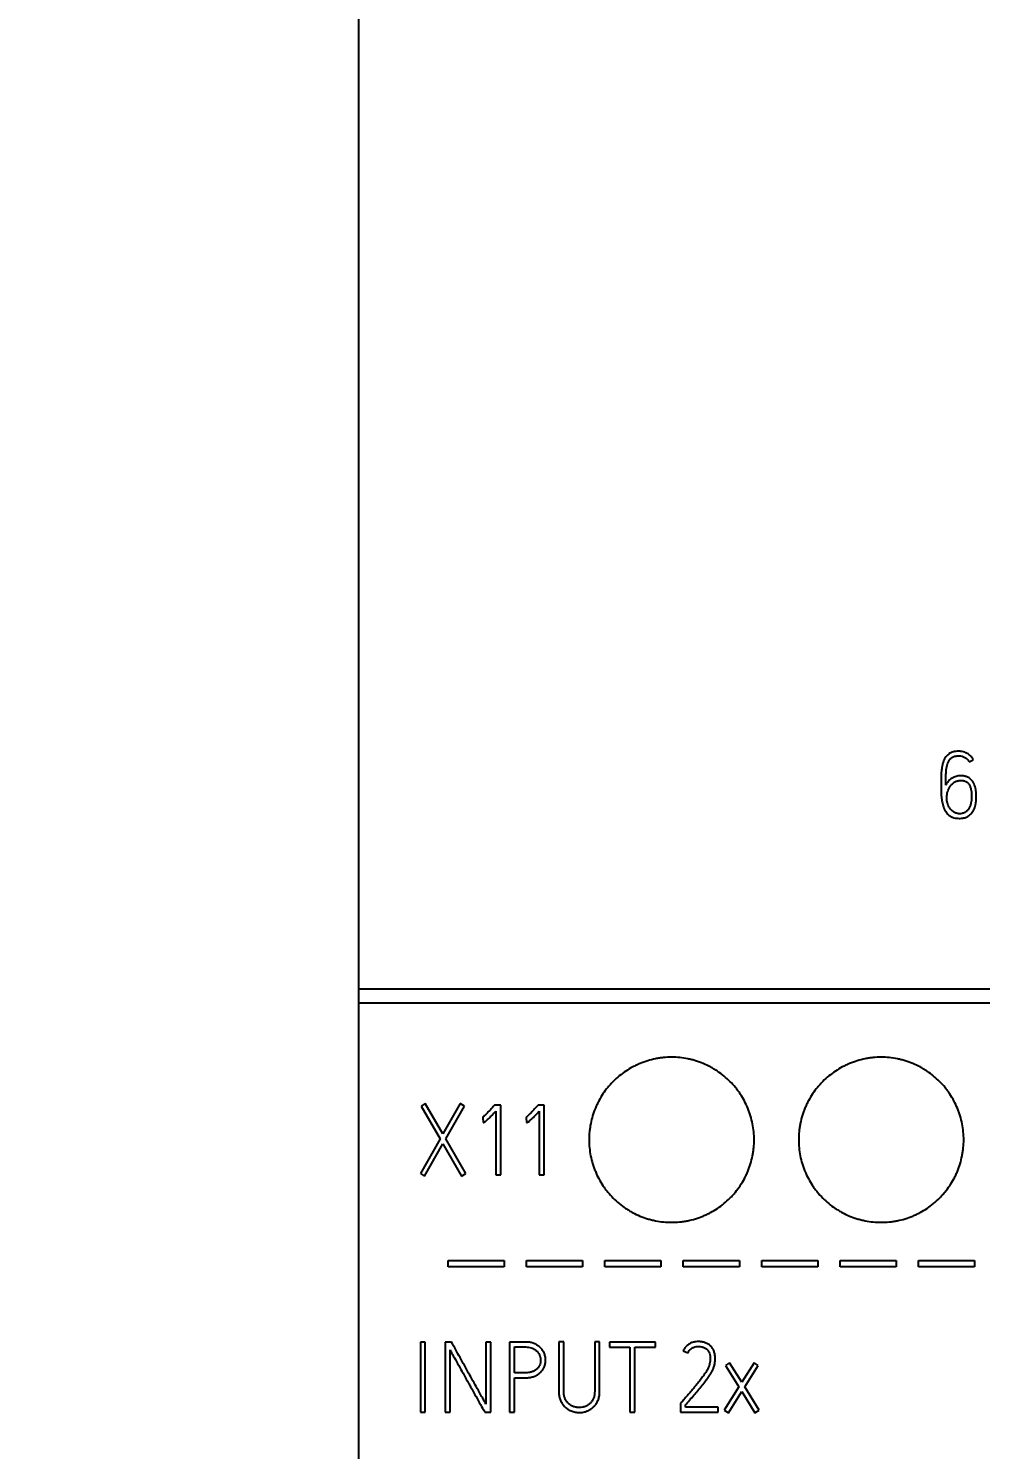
# Model space of a CAD drawing. Extents: x 0 to 420, y 0 to 297.
# Drawn here: x 99.53 to 122.61, y 158.89 to 193.32 of the extents above; entities that cross this region are included whole.
import ezdxf

# ---------------------------------------------------------------- set-up
doc = ezdxf.new("R2010")
doc.units = 0
doc.header["$LTSCALE"] = 23.1
for name, color, linetype in [('10000_FRONT', 7, 'CONTINUOUS'), ('10100_DIM_FRONT', 7, 'CONTINUOUS'), ('10500_FRONT_LABELING', 7, 'CONTINUOUS')]:
    doc.layers.add(name, color=color, linetype=linetype)
doc.styles.get("Standard").update_dxf_attribs({"font": 'txt', "width": 0.8})
doc.dimstyles.new('DIMSTYLE_1', dxfattribs={"dimtxt": 3.5, "dimasz": 3.5, "dimexe": 0.18, "dimexo": 0.0625, "dimgap": 0.09, "dimtad": 1, "dimtxsty": 'STANDARD', "dimcen": 0.09, "dimazin": 3, "dimtp": 0.05, "dimtm": 0.05, "dimtfac": 1, "dimtofl": 0, "dimtmove": 0, "dimatfit": 3, "dimtolj": 1})

# ---------------------------------------------------------------- blocks, each defined once
blk = doc.blocks.new('*D0')
at = {"layer": '10100_DIM_FRONT', "linetype": 'CONTINUOUS'}
for p, q in [((107.530749, 192.195968), (107.530749, 134.211085)), ((143.030749, 192.195968), (143.030749, 134.211085)), ((107.530749, 136.211085), (125.280749, 136.211085)), ((143.030749, 136.211085), (125.280749, 136.211085))]:
    blk.add_line(p, q, dxfattribs=at)
for points in [[(111.030749, 136.711085), (107.530749, 136.211085), (111.030749, 135.711085)], [(139.530749, 135.711085), (143.030749, 136.211085), (139.530749, 136.711085)]]:
    blk.add_solid(points, dxfattribs=at)
at = {"layer": '10100_DIM_FRONT', "linetype": 'CONTINUOUS', "width": 0.678571}
blk.add_text('35,5', height=3.5, dxfattribs=at).set_placement((121.450091, 137.086085))
blk = doc.blocks.new('*D1')
at = {"layer": '10100_DIM_FRONT', "linetype": 'CONTINUOUS'}
for p, q in [((143.030749, 192.195968), (143.030749, 124.458443)), ((99.530757, 151.746968), (99.530757, 124.458443)), ((99.530757, 126.458443), (121.280753, 126.458443)), ((143.030749, 126.458443), (121.280753, 126.458443))]:
    blk.add_line(p, q, dxfattribs=at)
for points in [[(103.030757, 126.958443), (99.530757, 126.458443), (103.030757, 125.958443)], [(139.530749, 125.958443), (143.030749, 126.458443), (139.530749, 126.958443)]]:
    blk.add_solid(points, dxfattribs=at)
at = {"layer": '10100_DIM_FRONT', "linetype": 'CONTINUOUS', "width": 0.696429}
blk.add_text('43,5', height=3.5, dxfattribs=at).set_placement((117.247464, 127.333443))

msp = doc.modelspace()

# ---------------------------------------------------------------- linework, layer by layer
at = {"layer": '10000_FRONT', "color": 7, "linetype": 'CONTINUOUS'}
for p, q in [((107.531, 237.197), (107.531, 147.197)), ((107.531, 170.05), (143.031, 170.05)), ((107.531, 169.716), (143.031, 169.716)), ((109.702, 163.315), (109.702, 163.475)), ((109.702, 163.475), (111.06, 163.475)), ((111.06, 163.315), (109.702, 163.315)), ((111.06, 163.475), (111.06, 163.315)), ((111.603, 163.315), (111.603, 163.475)), ((111.603, 163.475), (112.961, 163.475)), ((112.961, 163.315), (111.603, 163.315)), ((112.961, 163.475), (112.961, 163.315)), ((113.503, 163.315), (113.503, 163.475)), ((113.503, 163.475), (114.862, 163.475)), ((114.862, 163.315), (113.503, 163.315)), ((114.862, 163.475), (114.862, 163.315)), ((115.404, 163.315), (115.404, 163.475)), ((115.404, 163.475), (116.763, 163.475)), ((116.763, 163.315), (115.404, 163.315)), ((116.763, 163.475), (116.763, 163.315)), ((117.305, 163.315), (117.305, 163.475)), ((117.305, 163.475), (118.663, 163.475)), ((118.663, 163.315), (117.305, 163.315)), ((118.663, 163.475), (118.663, 163.315)), ((119.206, 163.315), (119.206, 163.475)), ((119.206, 163.475), (120.564, 163.475)), ((120.564, 163.315), (119.206, 163.315)), ((120.564, 163.475), (120.564, 163.315)), ((121.106, 163.315), (121.106, 163.475)), ((121.106, 163.475), (122.465, 163.475)), ((122.465, 163.315), (121.106, 163.315)), ((122.465, 163.475), (122.465, 163.315))]:
    msp.add_line(p, q, dxfattribs=at)
for points, knots in [([(117.121, 166.397), (117.121, 166.463), (117.117, 166.528), (117.105, 166.658), (117.095, 166.722), (117.07, 166.85), (117.054, 166.913), (117.026, 167.007), (117.015, 167.039), (116.993, 167.101), (116.981, 167.131), (116.944, 167.222), (116.888, 167.34), (116.821, 167.452), (116.767, 167.533), (116.748, 167.56), (116.709, 167.613), (116.689, 167.639), (116.626, 167.715), (116.582, 167.764), (116.444, 167.902), (116.343, 167.985), (116.207, 168.077), (116.179, 168.094), (116.122, 168.128), (116.094, 168.145), (116.007, 168.191), (115.948, 168.219), (115.828, 168.269), (115.766, 168.291), (115.672, 168.32), (115.641, 168.328), (115.577, 168.345), (115.545, 168.352), (115.448, 168.371), (115.318, 168.39), (115.188, 168.397), (115.057, 168.397), (114.992, 168.394), (114.893, 168.384), (114.86, 168.38), (114.795, 168.371), (114.763, 168.365), (114.667, 168.346), (114.603, 168.33), (114.479, 168.292), (114.417, 168.27), (114.326, 168.233), (114.296, 168.219), (114.251, 168.198), (114.237, 168.191), (114.207, 168.176), (114.134, 168.138), (114.064, 168.096), (113.901, 167.987), (113.8, 167.905), (113.683, 167.788), (113.661, 167.764), (113.617, 167.716), (113.595, 167.691), (113.533, 167.615), (113.494, 167.563), (113.422, 167.454), (113.388, 167.399), (113.342, 167.312), (113.327, 167.282), (113.299, 167.223), (113.286, 167.193), (113.248, 167.102), (113.204, 166.979), (113.172, 166.853), (113.153, 166.757), (113.148, 166.725), (113.138, 166.66), (113.134, 166.627), (113.124, 166.529), (113.121, 166.463), (113.121, 166.397)], [0, 0, 0, 0, 0.03125, 0.03125, 0.0625, 0.0625, 0.09375, 0.09375, 0.109375, 0.109375, 0.125, 0.125, 0.15625, 0.1875, 0.1875, 0.203125, 0.203125, 0.21875, 0.21875, 0.25, 0.25, 0.3125, 0.3125, 0.328125, 0.328125, 0.34375, 0.34375, 0.375, 0.375, 0.40625, 0.40625, 0.421875, 0.421875, 0.4375, 0.4375, 0.46875, 0.5, 0.5, 0.53125, 0.53125, 0.546875, 0.546875, 0.5625, 0.5625, 0.59375, 0.59375, 0.625, 0.625, 0.640625, 0.640625, 0.648438, 0.648438, 0.65625, 0.6875, 0.6875, 0.75, 0.75, 0.765625, 0.765625, 0.78125, 0.78125, 0.8125, 0.8125, 0.84375, 0.84375, 0.859375, 0.859375, 0.875, 0.875, 0.90625, 0.9375, 0.9375, 0.953125, 0.953125, 0.96875, 0.96875, 1, 1, 1, 1]), ([(122.201, 166.397), (122.201, 166.463), (122.197, 166.528), (122.185, 166.658), (122.175, 166.722), (122.15, 166.85), (122.134, 166.913), (122.106, 167.007), (122.095, 167.039), (122.073, 167.101), (122.061, 167.131), (122.024, 167.222), (121.968, 167.34), (121.901, 167.452), (121.847, 167.533), (121.828, 167.56), (121.789, 167.613), (121.769, 167.639), (121.706, 167.715), (121.662, 167.764), (121.524, 167.902), (121.423, 167.985), (121.287, 168.077), (121.259, 168.094), (121.202, 168.128), (121.174, 168.145), (121.087, 168.191), (121.028, 168.219), (120.908, 168.269), (120.846, 168.291), (120.752, 168.32), (120.721, 168.328), (120.657, 168.345), (120.625, 168.352), (120.528, 168.371), (120.398, 168.39), (120.268, 168.397), (120.137, 168.397), (120.072, 168.394), (119.973, 168.384), (119.94, 168.38), (119.875, 168.371), (119.843, 168.365), (119.747, 168.346), (119.683, 168.33), (119.559, 168.292), (119.497, 168.27), (119.406, 168.233), (119.376, 168.219), (119.331, 168.198), (119.317, 168.191), (119.287, 168.176), (119.214, 168.138), (119.144, 168.096), (118.981, 167.987), (118.88, 167.905), (118.763, 167.788), (118.741, 167.764), (118.697, 167.716), (118.675, 167.691), (118.613, 167.615), (118.574, 167.563), (118.502, 167.454), (118.468, 167.399), (118.422, 167.312), (118.407, 167.282), (118.379, 167.223), (118.366, 167.193), (118.328, 167.102), (118.284, 166.979), (118.252, 166.853), (118.233, 166.757), (118.228, 166.725), (118.218, 166.66), (118.214, 166.627), (118.204, 166.529), (118.201, 166.463), (118.201, 166.397)], [0, 0, 0, 0, 0.03125, 0.03125, 0.0625, 0.0625, 0.09375, 0.09375, 0.109375, 0.109375, 0.125, 0.125, 0.15625, 0.1875, 0.1875, 0.203125, 0.203125, 0.21875, 0.21875, 0.25, 0.25, 0.3125, 0.3125, 0.328125, 0.328125, 0.34375, 0.34375, 0.375, 0.375, 0.40625, 0.40625, 0.421875, 0.421875, 0.4375, 0.4375, 0.46875, 0.5, 0.5, 0.53125, 0.53125, 0.546875, 0.546875, 0.5625, 0.5625, 0.59375, 0.59375, 0.625, 0.625, 0.640625, 0.640625, 0.648438, 0.648438, 0.65625, 0.6875, 0.6875, 0.75, 0.75, 0.765625, 0.765625, 0.78125, 0.78125, 0.8125, 0.8125, 0.84375, 0.84375, 0.859375, 0.859375, 0.875, 0.875, 0.90625, 0.9375, 0.9375, 0.953125, 0.953125, 0.96875, 0.96875, 1, 1, 1, 1]), ([(113.121, 166.397), (113.121, 166.331), (113.124, 166.266), (113.137, 166.136), (113.146, 166.072), (113.172, 165.944), (113.187, 165.881), (113.216, 165.787), (113.226, 165.755), (113.248, 165.693), (113.26, 165.663), (113.298, 165.572), (113.353, 165.454), (113.42, 165.342), (113.475, 165.261), (113.493, 165.234), (113.532, 165.181), (113.553, 165.155), (113.615, 165.079), (113.659, 165.03), (113.797, 164.892), (113.898, 164.809), (114.021, 164.726), (114.035, 164.717), (114.063, 164.7), (114.077, 164.691), (114.119, 164.666), (114.148, 164.649), (114.234, 164.603), (114.293, 164.575), (114.414, 164.525), (114.475, 164.503), (114.569, 164.474), (114.601, 164.466), (114.664, 164.449), (114.697, 164.442), (114.794, 164.423), (114.923, 164.404), (115.054, 164.397), (115.184, 164.397), (115.25, 164.4), (115.348, 164.41), (115.381, 164.414), (115.446, 164.423), (115.479, 164.429), (115.575, 164.448), (115.638, 164.464), (115.763, 164.502), (115.825, 164.524), (115.915, 164.561), (115.945, 164.575), (115.99, 164.596), (116.005, 164.603), (116.035, 164.618), (116.108, 164.656), (116.178, 164.698), (116.34, 164.807), (116.441, 164.889), (116.558, 165.006), (116.581, 165.03), (116.625, 165.078), (116.646, 165.103), (116.708, 165.179), (116.747, 165.231), (116.82, 165.339), (116.853, 165.395), (116.9, 165.482), (116.914, 165.511), (116.943, 165.571), (116.956, 165.601), (116.994, 165.692), (117.037, 165.815), (117.069, 165.941), (117.088, 166.037), (117.094, 166.069), (117.104, 166.134), (117.108, 166.167), (117.118, 166.265), (117.121, 166.331), (117.121, 166.397)], [0, 0, 0, 0, 0.03125, 0.03125, 0.0625, 0.0625, 0.09375, 0.09375, 0.109375, 0.109375, 0.125, 0.125, 0.15625, 0.1875, 0.1875, 0.203125, 0.203125, 0.21875, 0.21875, 0.25, 0.25, 0.3125, 0.3125, 0.320312, 0.320312, 0.328125, 0.328125, 0.34375, 0.34375, 0.375, 0.375, 0.40625, 0.40625, 0.421875, 0.421875, 0.4375, 0.4375, 0.46875, 0.5, 0.5, 0.53125, 0.53125, 0.546875, 0.546875, 0.5625, 0.5625, 0.59375, 0.59375, 0.625, 0.625, 0.640625, 0.640625, 0.648438, 0.648438, 0.65625, 0.6875, 0.6875, 0.75, 0.75, 0.765625, 0.765625, 0.78125, 0.78125, 0.8125, 0.8125, 0.84375, 0.84375, 0.859375, 0.859375, 0.875, 0.875, 0.90625, 0.9375, 0.9375, 0.953125, 0.953125, 0.96875, 0.96875, 1, 1, 1, 1]), ([(118.201, 166.397), (118.201, 166.331), (118.204, 166.266), (118.217, 166.136), (118.226, 166.072), (118.252, 165.944), (118.267, 165.881), (118.296, 165.787), (118.306, 165.755), (118.328, 165.693), (118.34, 165.663), (118.378, 165.572), (118.433, 165.454), (118.5, 165.342), (118.555, 165.261), (118.573, 165.234), (118.612, 165.181), (118.633, 165.155), (118.695, 165.079), (118.739, 165.03), (118.877, 164.892), (118.978, 164.809), (119.101, 164.726), (119.115, 164.717), (119.143, 164.7), (119.157, 164.691), (119.199, 164.666), (119.228, 164.649), (119.314, 164.603), (119.373, 164.575), (119.494, 164.525), (119.555, 164.503), (119.649, 164.474), (119.681, 164.466), (119.744, 164.449), (119.777, 164.442), (119.874, 164.423), (120.003, 164.404), (120.134, 164.397), (120.264, 164.397), (120.33, 164.4), (120.428, 164.41), (120.461, 164.414), (120.526, 164.423), (120.559, 164.429), (120.655, 164.448), (120.718, 164.464), (120.843, 164.502), (120.905, 164.524), (120.995, 164.561), (121.025, 164.575), (121.07, 164.596), (121.085, 164.603), (121.115, 164.618), (121.188, 164.656), (121.258, 164.698), (121.42, 164.807), (121.521, 164.889), (121.638, 165.006), (121.661, 165.03), (121.705, 165.078), (121.726, 165.103), (121.788, 165.179), (121.827, 165.231), (121.9, 165.339), (121.933, 165.395), (121.98, 165.482), (121.994, 165.511), (122.023, 165.571), (122.036, 165.601), (122.074, 165.692), (122.117, 165.815), (122.149, 165.941), (122.168, 166.037), (122.174, 166.069), (122.184, 166.134), (122.188, 166.167), (122.198, 166.265), (122.201, 166.331), (122.201, 166.397)], [0, 0, 0, 0, 0.03125, 0.03125, 0.0625, 0.0625, 0.09375, 0.09375, 0.109375, 0.109375, 0.125, 0.125, 0.15625, 0.1875, 0.1875, 0.203125, 0.203125, 0.21875, 0.21875, 0.25, 0.25, 0.3125, 0.3125, 0.320312, 0.320312, 0.328125, 0.328125, 0.34375, 0.34375, 0.375, 0.375, 0.40625, 0.40625, 0.421875, 0.421875, 0.4375, 0.4375, 0.46875, 0.5, 0.5, 0.53125, 0.53125, 0.546875, 0.546875, 0.5625, 0.5625, 0.59375, 0.59375, 0.625, 0.625, 0.640625, 0.640625, 0.648438, 0.648438, 0.65625, 0.6875, 0.6875, 0.75, 0.75, 0.765625, 0.765625, 0.78125, 0.78125, 0.8125, 0.8125, 0.84375, 0.84375, 0.859375, 0.859375, 0.875, 0.875, 0.90625, 0.9375, 0.9375, 0.953125, 0.953125, 0.96875, 0.96875, 1, 1, 1, 1])]:
    msp.add_open_spline(points, degree=3, knots=knots, dxfattribs=at)
at = {"layer": '10500_FRONT_LABELING', "color": 7, "linetype": 'CONTINUOUS'}
for p, q in [((122.331, 175.553), (122.434, 175.606)), ((122.134, 175.216), (122.094, 175.213)), ((122.103, 175.1), (122.139, 175.102)), ((109.151, 167.273), (109.05, 167.214)), ((109.05, 167.214), (109.509, 166.419)), ((109.575, 166.537), (109.151, 167.273)), ((109.993, 167.273), (109.575, 166.537)), ((109.646, 166.417), (110.099, 167.214)), ((110.099, 167.214), (109.993, 167.273)), ((110.83, 167.238), (110.813, 167.219)), ((110.978, 167.238), (110.83, 167.238)), ((110.86, 167.091), (110.86, 165.545)), ((110.978, 165.545), (110.978, 167.238)), ((111.884, 167.238), (111.867, 167.219)), ((112.032, 167.238), (111.884, 167.238)), ((111.914, 167.091), (111.914, 165.545)), ((112.032, 165.545), (112.032, 167.238)), ((110.53, 166.933), (110.544, 166.938)), ((110.544, 166.938), (110.552, 166.818)), ((111.584, 166.933), (111.598, 166.938)), ((111.598, 166.938), (111.606, 166.818)), ((109.509, 166.419), (109.031, 165.578)), ((110.134, 165.578), (109.646, 166.417)), ((109.135, 165.519), (109.578, 166.299)), ((109.578, 166.299), (110.03, 165.519)), ((109.031, 165.578), (109.135, 165.519)), ((110.03, 165.519), (110.134, 165.578)), ((110.86, 165.545), (110.978, 165.545)), ((111.914, 165.545), (112.032, 165.545)), ((109.031, 161.492), (109.031, 159.797)), ((109.149, 161.492), (109.031, 161.492)), ((109.149, 159.797), (109.149, 161.492)), ((109.631, 161.497), (109.631, 159.797)), ((109.785, 161.497), (109.631, 161.497)), ((110.62, 161.497), (110.62, 159.993)), ((110.741, 161.497), (110.62, 161.497)), ((110.741, 159.797), (110.741, 161.497)), ((111.192, 161.497), (111.192, 159.797)), ((111.585, 161.497), (111.192, 161.497)), ((112.387, 161.499), (112.387, 160.302)), ((112.507, 161.499), (112.387, 161.499)), ((112.507, 160.302), (112.507, 161.499)), ((113.257, 161.499), (113.257, 160.302)), ((113.377, 161.499), (113.257, 161.499)), ((113.377, 160.302), (113.377, 161.499)), ((113.619, 161.495), (113.619, 161.374)), ((114.733, 161.495), (113.619, 161.495)), ((114.733, 161.374), (114.733, 161.495)), ((109.75, 159.797), (109.75, 161.306)), ((111.313, 160.752), (111.313, 161.377)), ((111.313, 161.377), (111.585, 161.377)), ((113.619, 161.374), (114.106, 161.374)), ((114.106, 161.374), (114.106, 159.797)), ((114.226, 159.797), (114.226, 161.374)), ((114.226, 161.374), (114.733, 161.374)), ((115.404, 161.287), (115.511, 161.233)), ((116.528, 160.995), (116.426, 160.931)), ((116.426, 160.931), (116.752, 160.41)), ((116.823, 160.521), (116.528, 160.995)), ((117.121, 160.99), (116.823, 160.521)), ((116.892, 160.41), (117.22, 160.926)), ((117.22, 160.926), (117.121, 160.99)), ((111.585, 160.752), (111.313, 160.752)), ((111.313, 159.797), (111.313, 160.632)), ((111.313, 160.632), (111.585, 160.632)), ((116.752, 160.41), (116.397, 159.849)), ((116.499, 159.785), (116.821, 160.297)), ((116.821, 160.297), (117.142, 159.78)), ((117.244, 159.842), (116.892, 160.41)), ((109.031, 159.797), (109.149, 159.797)), ((109.631, 159.797), (109.75, 159.797)), ((110.592, 159.797), (110.741, 159.797)), ((111.192, 159.797), (111.313, 159.797)), ((114.106, 159.797), (114.226, 159.797)), ((115.355, 160.03), (115.34, 160.014)), ((115.34, 160.014), (115.34, 159.797)), ((115.34, 159.797), (116.248, 159.797)), ((115.459, 159.915), (115.459, 159.971)), ((116.248, 159.915), (115.459, 159.915)), ((116.248, 159.797), (116.248, 159.915)), ((116.397, 159.849), (116.499, 159.785)), ((117.142, 159.78), (117.244, 159.842))]:
    msp.add_line(p, q, dxfattribs=at)
for points, knots in [([(122.434, 175.606), (122.425, 175.625), (122.414, 175.642), (122.389, 175.675), (122.375, 175.691), (122.344, 175.72), (122.328, 175.733), (122.293, 175.755), (122.275, 175.765), (122.217, 175.791), (122.177, 175.802), (122.114, 175.809), (122.094, 175.81), (122.052, 175.81), (122.031, 175.809), (122, 175.806), (121.99, 175.804), (121.97, 175.801), (121.959, 175.798), (121.929, 175.79), (121.909, 175.783), (121.881, 175.77), (121.872, 175.765), (121.854, 175.755), (121.845, 175.749), (121.82, 175.73), (121.804, 175.717), (121.776, 175.686), (121.763, 175.669), (121.74, 175.634), (121.73, 175.616), (121.717, 175.588), (121.713, 175.578), (121.706, 175.559), (121.703, 175.549), (121.693, 175.519), (121.688, 175.499), (121.679, 175.458), (121.675, 175.438), (121.668, 175.397), (121.666, 175.377), (121.659, 175.315), (121.656, 175.274), (121.653, 175.191), (121.652, 175.15), (121.651, 175.067), (121.651, 175.025), (121.651, 174.942), (121.651, 174.901), (121.652, 174.839), (121.653, 174.818), (121.655, 174.777), (121.656, 174.756), (121.659, 174.715), (121.661, 174.694), (121.666, 174.653), (121.668, 174.632), (121.675, 174.591), (121.679, 174.571), (121.689, 174.53), (121.694, 174.51), (121.706, 174.469), (121.713, 174.45), (121.729, 174.411), (121.738, 174.392), (121.759, 174.356), (121.77, 174.338), (121.79, 174.313), (121.797, 174.306), (121.811, 174.29), (121.819, 174.283), (121.842, 174.262), (121.859, 174.25), (121.886, 174.233), (121.895, 174.228), (121.914, 174.219), (121.923, 174.214), (121.953, 174.203), (121.973, 174.197), (122.004, 174.191), (122.014, 174.189), (122.035, 174.187), (122.046, 174.186), (122.077, 174.184), (122.098, 174.183), (122.14, 174.185), (122.16, 174.187), (122.191, 174.192), (122.202, 174.194), (122.222, 174.199), (122.232, 174.202), (122.262, 174.212), (122.282, 174.221), (122.319, 174.241), (122.336, 174.253), (122.369, 174.28), (122.384, 174.294), (122.404, 174.319), (122.41, 174.327), (122.422, 174.344), (122.428, 174.353), (122.444, 174.381), (122.453, 174.4), (122.468, 174.439), (122.475, 174.459), (122.485, 174.5), (122.489, 174.52), (122.5, 174.582), (122.504, 174.623), (122.506, 174.686), (122.506, 174.707), (122.506, 174.749), (122.505, 174.77), (122.501, 174.833), (122.495, 174.874), (122.482, 174.935), (122.476, 174.955), (122.462, 174.996), (122.454, 175.015), (122.439, 175.043), (122.434, 175.052), (122.423, 175.07), (122.417, 175.079), (122.398, 175.105), (122.384, 175.12), (122.361, 175.141), (122.352, 175.148), (122.335, 175.161), (122.326, 175.166), (122.299, 175.182), (122.28, 175.191), (122.249, 175.2), (122.239, 175.203), (122.218, 175.208), (122.208, 175.21), (122.177, 175.215), (122.156, 175.217), (122.134, 175.216)], [0, 0, 0, 0, 0.015625, 0.015625, 0.03125, 0.03125, 0.046875, 0.046875, 0.0625, 0.0625, 0.09375, 0.09375, 0.109375, 0.109375, 0.125, 0.125, 0.132812, 0.132812, 0.140625, 0.140625, 0.15625, 0.15625, 0.164062, 0.164062, 0.171875, 0.171875, 0.1875, 0.1875, 0.203125, 0.203125, 0.21875, 0.21875, 0.226562, 0.226562, 0.234375, 0.234375, 0.25, 0.25, 0.265625, 0.265625, 0.28125, 0.28125, 0.3125, 0.3125, 0.34375, 0.34375, 0.375, 0.375, 0.40625, 0.40625, 0.421875, 0.421875, 0.4375, 0.4375, 0.453125, 0.453125, 0.46875, 0.46875, 0.484375, 0.484375, 0.5, 0.5, 0.515625, 0.515625, 0.53125, 0.53125, 0.546875, 0.546875, 0.554688, 0.554688, 0.5625, 0.5625, 0.578125, 0.578125, 0.585938, 0.585938, 0.59375, 0.59375, 0.609375, 0.609375, 0.617188, 0.617188, 0.625, 0.625, 0.640625, 0.640625, 0.65625, 0.65625, 0.664062, 0.664062, 0.671875, 0.671875, 0.6875, 0.6875, 0.703125, 0.703125, 0.71875, 0.71875, 0.726562, 0.726562, 0.734375, 0.734375, 0.75, 0.75, 0.765625, 0.765625, 0.78125, 0.78125, 0.8125, 0.8125, 0.828125, 0.828125, 0.84375, 0.84375, 0.875, 0.875, 0.890625, 0.890625, 0.90625, 0.90625, 0.914062, 0.914062, 0.921875, 0.921875, 0.9375, 0.9375, 0.945312, 0.945312, 0.953125, 0.953125, 0.96875, 0.96875, 0.976562, 0.976562, 0.984375, 0.984375, 1, 1, 1, 1]), ([(121.765, 174.991), (121.765, 175.041), (121.765, 175.09), (121.767, 175.164), (121.768, 175.188), (121.77, 175.238), (121.771, 175.262), (121.774, 175.311), (121.776, 175.336), (121.782, 175.385), (121.786, 175.41), (121.796, 175.458), (121.802, 175.481), (121.813, 175.516), (121.817, 175.528), (121.827, 175.551), (121.832, 175.562), (121.845, 175.584), (121.855, 175.599), (121.866, 175.614), (121.874, 175.623), (121.879, 175.628), (121.892, 175.641), (121.901, 175.649), (121.921, 175.663), (121.932, 175.669), (121.949, 175.677), (121.955, 175.68), (121.967, 175.684), (121.972, 175.686), (121.99, 175.691), (122.002, 175.693), (122.027, 175.697), (122.039, 175.698), (122.064, 175.699), (122.077, 175.7), (122.113, 175.698), (122.138, 175.695), (122.186, 175.682), (122.209, 175.673), (122.242, 175.654), (122.252, 175.647), (122.272, 175.632), (122.281, 175.623), (122.297, 175.605), (122.305, 175.595), (122.32, 175.575), (122.326, 175.564), (122.331, 175.553)], [0, 0, 0, 0, 0.125, 0.125, 0.1875, 0.1875, 0.25, 0.25, 0.3125, 0.3125, 0.375, 0.375, 0.4375, 0.4375, 0.46875, 0.46875, 0.5, 0.5, 0.53125, 0.546875, 0.546875, 0.5625, 0.5625, 0.59375, 0.59375, 0.625, 0.625, 0.640625, 0.640625, 0.65625, 0.65625, 0.6875, 0.6875, 0.71875, 0.71875, 0.75, 0.75, 0.8125, 0.8125, 0.875, 0.875, 0.90625, 0.90625, 0.9375, 0.9375, 0.96875, 0.96875, 1, 1, 1, 1]), ([(122.094, 175.213), (122.059, 175.211), (122.025, 175.205), (121.976, 175.188), (121.96, 175.181), (121.929, 175.166), (121.914, 175.157), (121.886, 175.137), (121.873, 175.126), (121.848, 175.102), (121.836, 175.089), (121.818, 175.07), (121.812, 175.064), (121.801, 175.05), (121.796, 175.044), (121.781, 175.022), (121.773, 175.007), (121.765, 174.991)], [0, 0, 0, 0, 0.25, 0.25, 0.375, 0.375, 0.5, 0.5, 0.625, 0.625, 0.75, 0.75, 0.8125, 0.8125, 0.875, 0.875, 1, 1, 1, 1]), ([(122.139, 175.102), (122.151, 175.103), (122.162, 175.103), (122.185, 175.1), (122.196, 175.097), (122.219, 175.092), (122.23, 175.088), (122.251, 175.08), (122.262, 175.074), (122.281, 175.062), (122.29, 175.054), (122.307, 175.038), (122.314, 175.03), (122.328, 175.011), (122.334, 175.001), (122.345, 174.981), (122.35, 174.97), (122.359, 174.949), (122.363, 174.938), (122.369, 174.916), (122.372, 174.905), (122.38, 174.871), (122.384, 174.848), (122.389, 174.803), (122.39, 174.78), (122.392, 174.745), (122.392, 174.734), (122.392, 174.711), (122.392, 174.699), (122.391, 174.665), (122.389, 174.642), (122.384, 174.596), (122.381, 174.573), (122.374, 174.54), (122.371, 174.528), (122.365, 174.506), (122.361, 174.495), (122.349, 174.463), (122.339, 174.442), (122.321, 174.412), (122.314, 174.402), (122.3, 174.384), (122.292, 174.376), (122.276, 174.359), (122.267, 174.351), (122.253, 174.341), (122.249, 174.337), (122.239, 174.331), (122.234, 174.328), (122.218, 174.32), (122.208, 174.315), (122.186, 174.308), (122.174, 174.305), (122.14, 174.298), (122.117, 174.296), (122.082, 174.297), (122.071, 174.298), (122.047, 174.301), (122.036, 174.304), (122.014, 174.31), (122.003, 174.315), (121.982, 174.325), (121.972, 174.331), (121.952, 174.343), (121.943, 174.35), (121.925, 174.365), (121.916, 174.372), (121.899, 174.389), (121.891, 174.397), (121.876, 174.415), (121.869, 174.424), (121.856, 174.443), (121.85, 174.453), (121.839, 174.473), (121.833, 174.484), (121.819, 174.516), (121.811, 174.538), (121.802, 174.571), (121.8, 174.583), (121.796, 174.606), (121.794, 174.617), (121.791, 174.652), (121.792, 174.675), (121.794, 174.721), (121.795, 174.744), (121.8, 174.778), (121.802, 174.79), (121.806, 174.813), (121.809, 174.824), (121.819, 174.857), (121.827, 174.879), (121.842, 174.91), (121.848, 174.92), (121.86, 174.94), (121.867, 174.949), (121.88, 174.968), (121.887, 174.977), (121.902, 174.995), (121.909, 175.004), (121.925, 175.021), (121.934, 175.029), (121.951, 175.044), (121.961, 175.051), (121.99, 175.071), (122.011, 175.081), (122.045, 175.091), (122.056, 175.094), (122.08, 175.098), (122.091, 175.099), (122.103, 175.1)], [0, 0, 0, 0, 0.015625, 0.015625, 0.03125, 0.03125, 0.046875, 0.046875, 0.0625, 0.0625, 0.078125, 0.078125, 0.09375, 0.09375, 0.109375, 0.109375, 0.125, 0.125, 0.140625, 0.140625, 0.15625, 0.15625, 0.1875, 0.1875, 0.21875, 0.21875, 0.234375, 0.234375, 0.25, 0.25, 0.28125, 0.28125, 0.3125, 0.3125, 0.328125, 0.328125, 0.34375, 0.34375, 0.375, 0.375, 0.390625, 0.390625, 0.40625, 0.40625, 0.421875, 0.421875, 0.429688, 0.429688, 0.4375, 0.4375, 0.453125, 0.453125, 0.46875, 0.46875, 0.5, 0.5, 0.515625, 0.515625, 0.53125, 0.53125, 0.546875, 0.546875, 0.5625, 0.5625, 0.578125, 0.578125, 0.59375, 0.59375, 0.609375, 0.609375, 0.625, 0.625, 0.640625, 0.640625, 0.65625, 0.65625, 0.6875, 0.6875, 0.703125, 0.703125, 0.71875, 0.71875, 0.75, 0.75, 0.78125, 0.78125, 0.796875, 0.796875, 0.8125, 0.8125, 0.84375, 0.84375, 0.859375, 0.859375, 0.875, 0.875, 0.890625, 0.890625, 0.90625, 0.90625, 0.921875, 0.921875, 0.9375, 0.9375, 0.96875, 0.96875, 0.984375, 0.984375, 1, 1, 1, 1]), ([(110.813, 167.219), (110.802, 167.206), (110.791, 167.194), (110.768, 167.169), (110.757, 167.157), (110.723, 167.12), (110.7, 167.095), (110.654, 167.046), (110.631, 167.022), (110.594, 166.987), (110.582, 166.976), (110.563, 166.959), (110.557, 166.954), (110.544, 166.943), (110.537, 166.938), (110.53, 166.933)], [0, 0, 0, 0, 0.125, 0.125, 0.25, 0.25, 0.5, 0.5, 0.75, 0.75, 0.875, 0.875, 0.9375, 0.9375, 1, 1, 1, 1]), ([(110.552, 166.818), (110.556, 166.818), (110.56, 166.819), (110.569, 166.82), (110.573, 166.821), (110.581, 166.824), (110.585, 166.826), (110.593, 166.831), (110.597, 166.833), (110.607, 166.841), (110.614, 166.846), (110.628, 166.857), (110.634, 166.863), (110.654, 166.88), (110.667, 166.892), (110.692, 166.916), (110.704, 166.928), (110.741, 166.965), (110.765, 166.99), (110.813, 167.04), (110.837, 167.066), (110.86, 167.091)], [0, 0, 0, 0, 0.03125, 0.03125, 0.0625, 0.0625, 0.09375, 0.09375, 0.125, 0.125, 0.1875, 0.1875, 0.25, 0.25, 0.375, 0.375, 0.5, 0.5, 0.75, 0.75, 1, 1, 1, 1]), ([(111.867, 167.219), (111.856, 167.206), (111.845, 167.194), (111.822, 167.169), (111.811, 167.157), (111.777, 167.12), (111.754, 167.095), (111.708, 167.046), (111.685, 167.022), (111.648, 166.987), (111.636, 166.976), (111.617, 166.959), (111.611, 166.954), (111.598, 166.943), (111.591, 166.938), (111.584, 166.933)], [0, 0, 0, 0, 0.125, 0.125, 0.25, 0.25, 0.5, 0.5, 0.75, 0.75, 0.875, 0.875, 0.9375, 0.9375, 1, 1, 1, 1]), ([(111.606, 166.818), (111.61, 166.818), (111.614, 166.819), (111.623, 166.82), (111.627, 166.821), (111.635, 166.824), (111.639, 166.826), (111.647, 166.831), (111.651, 166.833), (111.661, 166.841), (111.668, 166.846), (111.682, 166.857), (111.688, 166.863), (111.708, 166.88), (111.721, 166.892), (111.746, 166.916), (111.758, 166.928), (111.795, 166.965), (111.819, 166.99), (111.867, 167.04), (111.891, 167.066), (111.914, 167.091)], [0, 0, 0, 0, 0.03125, 0.03125, 0.0625, 0.0625, 0.09375, 0.09375, 0.125, 0.125, 0.1875, 0.1875, 0.25, 0.25, 0.375, 0.375, 0.5, 0.5, 0.75, 0.75, 1, 1, 1, 1]), ([(110.62, 159.993), (110.603, 160.024), (110.586, 160.056), (110.551, 160.118), (110.533, 160.149), (110.481, 160.243), (110.446, 160.306), (110.341, 160.494), (110.271, 160.619), (110.132, 160.87), (110.063, 160.995), (109.924, 161.246), (109.854, 161.371), (109.785, 161.497)], [0, 0, 0, 0, 0.0625, 0.0625, 0.125, 0.125, 0.25, 0.25, 0.5, 0.5, 0.75, 0.75, 1, 1, 1, 1]), ([(111.585, 160.632), (111.615, 160.632), (111.645, 160.633), (111.705, 160.641), (111.735, 160.647), (111.778, 160.661), (111.793, 160.666), (111.821, 160.677), (111.834, 160.684), (111.861, 160.698), (111.874, 160.706), (111.899, 160.723), (111.911, 160.732), (111.946, 160.761), (111.967, 160.783), (111.994, 160.818), (112.003, 160.831), (112.019, 160.857), (112.026, 160.871), (112.044, 160.912), (112.053, 160.941), (112.065, 161), (112.068, 161.03), (112.067, 161.076), (112.066, 161.091), (112.062, 161.121), (112.06, 161.136), (112.05, 161.18), (112.04, 161.208), (112.022, 161.25), (112.015, 161.263), (111.999, 161.289), (111.991, 161.302), (111.973, 161.326), (111.963, 161.338), (111.943, 161.36), (111.932, 161.37), (111.898, 161.4), (111.873, 161.417), (111.833, 161.44), (111.82, 161.447), (111.792, 161.459), (111.778, 161.465), (111.735, 161.479), (111.706, 161.486), (111.646, 161.495), (111.615, 161.497), (111.585, 161.497)], [0, 0, 0, 0, 0.0625, 0.0625, 0.125, 0.125, 0.15625, 0.15625, 0.1875, 0.1875, 0.21875, 0.21875, 0.25, 0.25, 0.3125, 0.3125, 0.34375, 0.34375, 0.375, 0.375, 0.4375, 0.4375, 0.5, 0.5, 0.53125, 0.53125, 0.5625, 0.5625, 0.625, 0.625, 0.65625, 0.65625, 0.6875, 0.6875, 0.71875, 0.71875, 0.75, 0.75, 0.8125, 0.8125, 0.84375, 0.84375, 0.875, 0.875, 0.9375, 0.9375, 1, 1, 1, 1]), ([(115.459, 159.971), (115.492, 160.011), (115.525, 160.05), (115.591, 160.128), (115.625, 160.167), (115.691, 160.245), (115.724, 160.284), (115.79, 160.362), (115.823, 160.401), (115.888, 160.481), (115.92, 160.521), (115.966, 160.582), (115.982, 160.603), (116.012, 160.644), (116.026, 160.665), (116.055, 160.708), (116.069, 160.73), (116.095, 160.774), (116.107, 160.797), (116.123, 160.832), (116.128, 160.843), (116.137, 160.867), (116.142, 160.879), (116.154, 160.916), (116.16, 160.941), (116.17, 160.991), (116.173, 161.017), (116.177, 161.068), (116.178, 161.093), (116.177, 161.132), (116.176, 161.145), (116.173, 161.17), (116.171, 161.183), (116.164, 161.221), (116.158, 161.246), (116.145, 161.283), (116.139, 161.295), (116.128, 161.318), (116.122, 161.329), (116.108, 161.351), (116.1, 161.361), (116.084, 161.381), (116.075, 161.39), (116.057, 161.409), (116.047, 161.418), (116.027, 161.433), (116.016, 161.44), (115.994, 161.453), (115.983, 161.459), (115.959, 161.47), (115.947, 161.475), (115.911, 161.488), (115.886, 161.494), (115.848, 161.501), (115.835, 161.503), (115.809, 161.505), (115.796, 161.506), (115.757, 161.507), (115.732, 161.506), (115.693, 161.501), (115.68, 161.5), (115.655, 161.494), (115.642, 161.491), (115.605, 161.48), (115.582, 161.469), (115.548, 161.45), (115.537, 161.443), (115.516, 161.428), (115.496, 161.411), (115.477, 161.393), (115.46, 161.374), (115.451, 161.364), (115.428, 161.333), (115.415, 161.311), (115.404, 161.287)], [0, 0, 0, 0, 0.0625, 0.0625, 0.125, 0.125, 0.1875, 0.1875, 0.25, 0.25, 0.3125, 0.3125, 0.34375, 0.34375, 0.375, 0.375, 0.40625, 0.40625, 0.4375, 0.4375, 0.453125, 0.453125, 0.46875, 0.46875, 0.5, 0.5, 0.53125, 0.53125, 0.5625, 0.5625, 0.578125, 0.578125, 0.59375, 0.59375, 0.625, 0.625, 0.640625, 0.640625, 0.65625, 0.65625, 0.671875, 0.671875, 0.6875, 0.6875, 0.703125, 0.703125, 0.71875, 0.71875, 0.734375, 0.734375, 0.75, 0.75, 0.78125, 0.78125, 0.796875, 0.796875, 0.8125, 0.8125, 0.84375, 0.84375, 0.859375, 0.859375, 0.875, 0.875, 0.90625, 0.90625, 0.921875, 0.921875, 0.9375, 0.953125, 0.953125, 0.96875, 0.96875, 1, 1, 1, 1]), ([(109.75, 161.306), (109.766, 161.274), (109.784, 161.243), (109.819, 161.18), (109.837, 161.148), (109.89, 161.054), (109.925, 160.992), (110.03, 160.803), (110.1, 160.677), (110.188, 160.52), (110.206, 160.489), (110.241, 160.426), (110.258, 160.394), (110.311, 160.3), (110.346, 160.237), (110.451, 160.048), (110.522, 159.923), (110.592, 159.797)], [0, 0, 0, 0, 0.0625, 0.0625, 0.125, 0.125, 0.25, 0.25, 0.5, 0.5, 0.5625, 0.5625, 0.625, 0.625, 0.75, 0.75, 1, 1, 1, 1]), ([(111.585, 161.377), (111.607, 161.377), (111.63, 161.375), (111.674, 161.369), (111.695, 161.365), (111.738, 161.351), (111.759, 161.342), (111.788, 161.326), (111.798, 161.32), (111.816, 161.308), (111.825, 161.301), (111.851, 161.28), (111.867, 161.264), (111.887, 161.238), (111.894, 161.229), (111.906, 161.21), (111.911, 161.2), (111.925, 161.17), (111.933, 161.149), (111.941, 161.116), (111.943, 161.105), (111.946, 161.083), (111.946, 161.072), (111.947, 161.05), (111.947, 161.039), (111.945, 161.016), (111.943, 161.005), (111.936, 160.972), (111.93, 160.951), (111.916, 160.921), (111.91, 160.911), (111.899, 160.892), (111.892, 160.883), (111.878, 160.866), (111.871, 160.857), (111.855, 160.842), (111.846, 160.834), (111.82, 160.814), (111.8, 160.802), (111.77, 160.787), (111.76, 160.783), (111.739, 160.775), (111.729, 160.771), (111.707, 160.765), (111.696, 160.763), (111.674, 160.758), (111.663, 160.757), (111.63, 160.753), (111.607, 160.752), (111.585, 160.752)], [0, 0, 0, 0, 0.0625, 0.0625, 0.125, 0.125, 0.1875, 0.1875, 0.21875, 0.21875, 0.25, 0.25, 0.3125, 0.3125, 0.34375, 0.34375, 0.375, 0.375, 0.4375, 0.4375, 0.46875, 0.46875, 0.5, 0.5, 0.53125, 0.53125, 0.5625, 0.5625, 0.625, 0.625, 0.65625, 0.65625, 0.6875, 0.6875, 0.71875, 0.71875, 0.75, 0.75, 0.8125, 0.8125, 0.84375, 0.84375, 0.875, 0.875, 0.90625, 0.90625, 0.9375, 0.9375, 1, 1, 1, 1]), ([(115.511, 161.233), (115.52, 161.253), (115.532, 161.271), (115.552, 161.297), (115.56, 161.305), (115.575, 161.32), (115.592, 161.335), (115.61, 161.347), (115.629, 161.358), (115.639, 161.363), (115.669, 161.376), (115.691, 161.381), (115.723, 161.386), (115.734, 161.387), (115.756, 161.388), (115.767, 161.389), (115.8, 161.388), (115.821, 161.386), (115.854, 161.38), (115.865, 161.378), (115.886, 161.372), (115.896, 161.368), (115.916, 161.36), (115.926, 161.355), (115.945, 161.344), (115.955, 161.338), (115.972, 161.324), (115.98, 161.317), (115.991, 161.305), (115.994, 161.301), (116.001, 161.292), (116.005, 161.288), (116.014, 161.274), (116.019, 161.265), (116.029, 161.245), (116.034, 161.235), (116.045, 161.204), (116.049, 161.182), (116.054, 161.15), (116.055, 161.139), (116.057, 161.117), (116.057, 161.106), (116.057, 161.074), (116.055, 161.052), (116.05, 161.009), (116.046, 160.987), (116.038, 160.956), (116.036, 160.945), (116.029, 160.924), (116.026, 160.914), (116.015, 160.883), (116.006, 160.863), (115.986, 160.825), (115.975, 160.806), (115.953, 160.769), (115.941, 160.751), (115.905, 160.697), (115.88, 160.662), (115.828, 160.592), (115.802, 160.558), (115.748, 160.49), (115.72, 160.457), (115.665, 160.391), (115.637, 160.358), (115.581, 160.292), (115.553, 160.259), (115.496, 160.194), (115.468, 160.161), (115.425, 160.112), (115.411, 160.096), (115.383, 160.063), (115.369, 160.047), (115.355, 160.03)], [0, 0, 0, 0, 0.03125, 0.03125, 0.046875, 0.046875, 0.0625, 0.078125, 0.078125, 0.09375, 0.09375, 0.125, 0.125, 0.140625, 0.140625, 0.15625, 0.15625, 0.1875, 0.1875, 0.203125, 0.203125, 0.21875, 0.21875, 0.234375, 0.234375, 0.25, 0.25, 0.265625, 0.265625, 0.273438, 0.273438, 0.28125, 0.28125, 0.296875, 0.296875, 0.3125, 0.3125, 0.34375, 0.34375, 0.359375, 0.359375, 0.375, 0.375, 0.40625, 0.40625, 0.4375, 0.4375, 0.453125, 0.453125, 0.46875, 0.46875, 0.5, 0.5, 0.53125, 0.53125, 0.5625, 0.5625, 0.625, 0.625, 0.6875, 0.6875, 0.75, 0.75, 0.8125, 0.8125, 0.875, 0.875, 0.9375, 0.9375, 0.96875, 0.96875, 1, 1, 1, 1]), ([(112.387, 160.302), (112.387, 160.268), (112.389, 160.235), (112.396, 160.186), (112.399, 160.17), (112.405, 160.146), (112.408, 160.138), (112.413, 160.122), (112.415, 160.114), (112.43, 160.074), (112.444, 160.045), (112.47, 160.003), (112.48, 159.989), (112.5, 159.963), (112.511, 159.95), (112.546, 159.914), (112.571, 159.893), (112.606, 159.869), (112.613, 159.865), (112.627, 159.856), (112.634, 159.852), (112.657, 159.84), (112.672, 159.833), (112.718, 159.814), (112.75, 159.804), (112.816, 159.791), (112.849, 159.788), (112.899, 159.788), (112.915, 159.788), (112.949, 159.791), (112.965, 159.794), (113.014, 159.804), (113.046, 159.813), (113.085, 159.829), (113.092, 159.832), (113.108, 159.839), (113.115, 159.843), (113.137, 159.855), (113.152, 159.863), (113.193, 159.891), (113.218, 159.913), (113.247, 159.943), (113.253, 159.949), (113.264, 159.962), (113.269, 159.968), (113.284, 159.988), (113.293, 160.002), (113.311, 160.03), (113.319, 160.045), (113.333, 160.075), (113.34, 160.09), (113.351, 160.121), (113.356, 160.137), (113.364, 160.169), (113.368, 160.185), (113.373, 160.218), (113.375, 160.235), (113.377, 160.268), (113.377, 160.285), (113.377, 160.302)], [0, 0, 0, 0, 0.0625, 0.0625, 0.09375, 0.09375, 0.109375, 0.109375, 0.125, 0.125, 0.1875, 0.1875, 0.21875, 0.21875, 0.25, 0.25, 0.3125, 0.3125, 0.328125, 0.328125, 0.34375, 0.34375, 0.375, 0.375, 0.4375, 0.4375, 0.5, 0.5, 0.53125, 0.53125, 0.5625, 0.5625, 0.625, 0.625, 0.640625, 0.640625, 0.65625, 0.65625, 0.6875, 0.6875, 0.75, 0.75, 0.765625, 0.765625, 0.78125, 0.78125, 0.8125, 0.8125, 0.84375, 0.84375, 0.875, 0.875, 0.90625, 0.90625, 0.9375, 0.9375, 0.96875, 0.96875, 1, 1, 1, 1]), ([(113.257, 160.302), (113.257, 160.276), (113.255, 160.251), (113.248, 160.201), (113.243, 160.177), (113.23, 160.141), (113.225, 160.129), (113.214, 160.106), (113.209, 160.095), (113.196, 160.073), (113.189, 160.062), (113.174, 160.042), (113.165, 160.032), (113.139, 160.004), (113.12, 159.987), (113.089, 159.966), (113.078, 159.959), (113.055, 159.947), (113.043, 159.942), (113.008, 159.927), (112.983, 159.92), (112.933, 159.91), (112.908, 159.908), (112.87, 159.908), (112.857, 159.908), (112.832, 159.911), (112.819, 159.913), (112.781, 159.92), (112.757, 159.927), (112.722, 159.941), (112.71, 159.947), (112.687, 159.959), (112.676, 159.965), (112.645, 159.986), (112.626, 160.003), (112.6, 160.031), (112.591, 160.041), (112.576, 160.061), (112.569, 160.072), (112.556, 160.093), (112.55, 160.105), (112.539, 160.128), (112.534, 160.14), (112.522, 160.176), (112.516, 160.2), (112.511, 160.238), (112.509, 160.251), (112.508, 160.276), (112.507, 160.289), (112.507, 160.302)], [0, 0, 0, 0, 0.0625, 0.0625, 0.125, 0.125, 0.15625, 0.15625, 0.1875, 0.1875, 0.21875, 0.21875, 0.25, 0.25, 0.3125, 0.3125, 0.34375, 0.34375, 0.375, 0.375, 0.4375, 0.4375, 0.5, 0.5, 0.53125, 0.53125, 0.5625, 0.5625, 0.625, 0.625, 0.65625, 0.65625, 0.6875, 0.6875, 0.75, 0.75, 0.78125, 0.78125, 0.8125, 0.8125, 0.84375, 0.84375, 0.875, 0.875, 0.9375, 0.9375, 0.96875, 0.96875, 1, 1, 1, 1])]:
    msp.add_open_spline(points, degree=3, knots=knots, dxfattribs=at)

# ---------------------------------------------------------------- dimensions: what is measured, and where the dimension line sits
at = {"layer": '10100_DIM_FRONT', "linetype": 'CONTINUOUS'}
for base, p1, text, picture, middle in [((143.031, 126.458), (99.531, 151.747), '43,5', '*D1', (122.122, 129.083)), ((143.031, 136.211), (107.531, 192.196), '35,5', '*D0', (126.2, 138.836))]:
    dim = msp.add_linear_dim(base=base, p1=p1, p2=(143.031, 192.196), text=text, dimstyle='DIMSTYLE_1', dxfattribs=at)
    dim.commit()
    dim.dimension.update_dxf_attribs({"geometry": picture, "text_midpoint": middle, "dimtype": 160})

doc.saveas('drawing.dxf')
